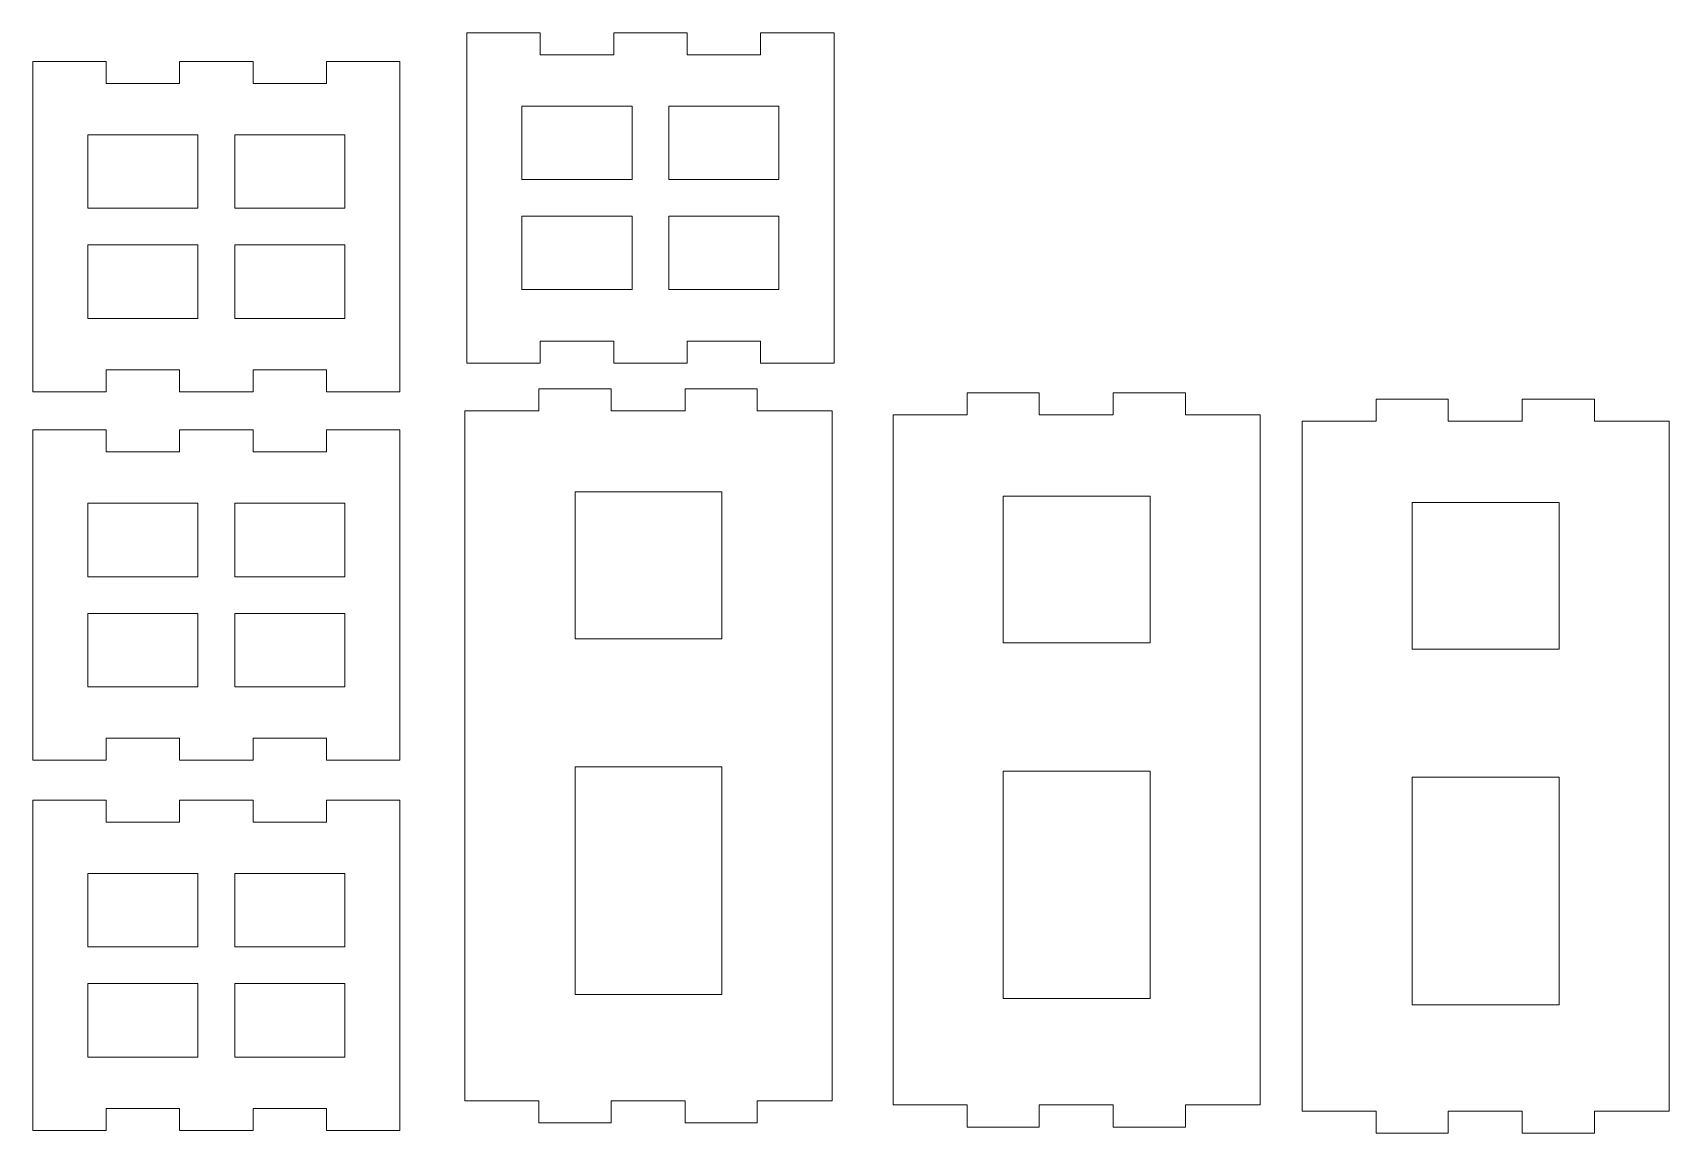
# Model space of a CAD drawing. Header units: millimetres. Extents: x 6 to 229, y 3 to 153.
import ezdxf

# ---------------------------------------------------------------- set-up
doc = ezdxf.new("R2010")
doc.units = ezdxf.units.MM

msp = doc.modelspace()

# ---------------------------------------------------------------- linework, layer by layer
at = {"color": 7, "linetype": 'Continuous', "lineweight": 15}
for p, q in [((64.91, 153.14), (64.91, 108.14)), ((74.91, 153.14), (64.91, 153.14)), ((74.91, 153.14), (74.91, 150.14)), ((84.91, 150.14), (84.91, 153.14)), ((94.91, 153.14), (84.91, 153.14)), ((94.91, 153.14), (94.91, 150.14)), ((104.91, 150.14), (104.91, 153.14)), ((114.91, 153.14), (104.91, 153.14)), ((114.91, 108.14), (114.91, 153.14)), ((74.91, 150.14), (84.91, 150.14)), ((94.91, 150.14), (104.91, 150.14)), ((5.8, 149.22), (5.8, 104.22)), ((15.8, 149.22), (5.8, 149.22)), ((15.8, 149.22), (15.8, 146.22)), ((25.8, 146.22), (25.8, 149.22)), ((35.8, 149.22), (25.8, 149.22)), ((35.8, 149.22), (35.8, 146.22)), ((45.8, 146.22), (45.8, 149.22)), ((55.8, 149.22), (45.8, 149.22)), ((55.8, 104.22), (55.8, 149.22)), ((15.8, 146.22), (25.8, 146.22)), ((35.8, 146.22), (45.8, 146.22)), ((87.41, 143.14), (72.41, 143.14)), ((72.41, 143.14), (72.41, 133.14)), ((87.41, 133.14), (87.41, 143.14)), ((107.41, 143.14), (92.41, 143.14)), ((92.41, 143.14), (92.41, 133.14)), ((107.41, 133.14), (107.41, 143.14)), ((28.3, 139.22), (13.3, 139.22)), ((13.3, 139.22), (13.3, 129.22)), ((28.3, 129.22), (28.3, 139.22)), ((48.3, 139.22), (33.3, 139.22)), ((33.3, 139.22), (33.3, 129.22)), ((48.3, 129.22), (48.3, 139.22)), ((72.41, 133.14), (87.41, 133.14)), ((92.41, 133.14), (107.41, 133.14)), ((13.3, 129.22), (28.3, 129.22)), ((33.3, 129.22), (48.3, 129.22)), ((87.41, 128.14), (72.41, 128.14)), ((72.41, 128.14), (72.41, 118.14)), ((87.41, 118.14), (87.41, 128.14)), ((107.41, 128.14), (92.41, 128.14)), ((92.41, 128.14), (92.41, 118.14)), ((107.41, 118.14), (107.41, 128.14)), ((28.3, 124.22), (13.3, 124.22)), ((13.3, 124.22), (13.3, 114.22)), ((28.3, 114.22), (28.3, 124.22)), ((48.3, 124.22), (33.3, 124.22)), ((33.3, 124.22), (33.3, 114.22)), ((48.3, 114.22), (48.3, 124.22)), ((72.41, 118.14), (87.41, 118.14)), ((92.41, 118.14), (107.41, 118.14)), ((13.3, 114.22), (28.3, 114.22)), ((33.3, 114.22), (48.3, 114.22)), ((84.91, 111.14), (74.91, 111.14)), ((74.91, 111.14), (74.91, 108.14)), ((84.91, 108.14), (84.91, 111.14)), ((104.91, 111.14), (94.91, 111.14)), ((94.91, 111.14), (94.91, 108.14)), ((104.91, 108.14), (104.91, 111.14)), ((25.8, 107.22), (15.8, 107.22)), ((15.8, 107.22), (15.8, 104.22)), ((25.8, 104.22), (25.8, 107.22)), ((45.8, 107.22), (35.8, 107.22)), ((35.8, 107.22), (35.8, 104.22)), ((45.8, 104.22), (45.8, 107.22)), ((64.91, 108.14), (74.91, 108.14)), ((84.91, 108.14), (94.91, 108.14)), ((104.91, 108.14), (114.91, 108.14)), ((5.8, 104.22), (15.8, 104.22)), ((25.8, 104.22), (35.8, 104.22)), ((45.8, 104.22), (55.8, 104.22)), ((74.72, 101.63), (74.72, 104.63)), ((84.55, 104.63), (74.72, 104.63)), ((84.55, 104.63), (84.55, 101.63)), ((94.62, 101.63), (94.62, 104.63)), ((104.45, 104.63), (94.62, 104.63)), ((104.45, 104.63), (104.45, 101.63)), ((133.03, 101.06), (133.03, 104.06)), ((142.86, 104.06), (133.03, 104.06)), ((142.86, 104.06), (142.86, 101.06)), ((152.93, 101.06), (152.93, 104.06)), ((162.76, 104.06), (152.93, 104.06)), ((162.76, 104.06), (162.76, 101.06)), ((188.72, 100.21), (188.72, 103.21)), ((198.55, 103.21), (188.72, 103.21)), ((198.55, 103.21), (198.55, 100.21)), ((208.62, 100.21), (208.62, 103.21)), ((218.45, 103.21), (208.62, 103.21)), ((218.45, 103.21), (218.45, 100.21)), ((64.65, 101.63), (74.72, 101.63)), ((64.65, 101.63), (64.65, 7.63)), ((84.55, 101.63), (94.62, 101.63)), ((104.45, 101.63), (114.65, 101.63)), ((114.65, 7.63), (114.65, 101.63)), ((122.96, 101.06), (133.03, 101.06)), ((122.96, 101.06), (122.96, 7.06)), ((142.86, 101.06), (152.93, 101.06)), ((162.76, 101.06), (172.96, 101.06)), ((172.96, 7.06), (172.96, 101.06)), ((5.8, 99.03), (5.8, 54.03)), ((15.8, 99.03), (5.8, 99.03)), ((15.8, 99.03), (15.8, 96.03)), ((25.8, 96.03), (25.8, 99.03)), ((35.8, 99.03), (25.8, 99.03)), ((35.8, 99.03), (35.8, 96.03)), ((45.8, 96.03), (45.8, 99.03)), ((55.8, 99.03), (45.8, 99.03)), ((55.8, 54.03), (55.8, 99.03)), ((178.65, 100.21), (188.72, 100.21)), ((178.65, 100.21), (178.65, 6.21)), ((198.55, 100.21), (208.62, 100.21)), ((218.45, 100.21), (228.65, 100.21)), ((228.65, 6.21), (228.65, 100.21)), ((15.8, 96.03), (25.8, 96.03)), ((35.8, 96.03), (45.8, 96.03)), ((99.65, 90.58), (79.65, 90.58)), ((79.65, 90.58), (79.65, 70.58)), ((99.65, 70.58), (99.65, 90.58)), ((157.96, 90.02), (137.96, 90.02)), ((137.96, 90.02), (137.96, 70.02)), ((157.96, 70.02), (157.96, 90.02)), ((213.65, 89.16), (193.65, 89.16)), ((193.65, 89.16), (193.65, 69.16)), ((213.65, 69.16), (213.65, 89.16)), ((28.3, 89.03), (13.3, 89.03)), ((13.3, 89.03), (13.3, 79.03)), ((28.3, 79.03), (28.3, 89.03)), ((48.3, 89.03), (33.3, 89.03)), ((33.3, 89.03), (33.3, 79.03)), ((48.3, 79.03), (48.3, 89.03)), ((13.3, 79.03), (28.3, 79.03)), ((33.3, 79.03), (48.3, 79.03)), ((28.3, 74.03), (13.3, 74.03)), ((13.3, 74.03), (13.3, 64.03)), ((28.3, 64.03), (28.3, 74.03)), ((48.3, 74.03), (33.3, 74.03)), ((33.3, 74.03), (33.3, 64.03)), ((48.3, 64.03), (48.3, 74.03)), ((79.65, 70.58), (99.65, 70.58)), ((137.96, 70.02), (157.96, 70.02)), ((193.65, 69.16), (213.65, 69.16)), ((13.3, 64.03), (28.3, 64.03)), ((33.3, 64.03), (48.3, 64.03)), ((25.8, 57.03), (15.8, 57.03)), ((15.8, 57.03), (15.8, 54.03)), ((25.8, 54.03), (25.8, 57.03)), ((45.8, 57.03), (35.8, 57.03)), ((35.8, 57.03), (35.8, 54.03)), ((45.8, 54.03), (45.8, 57.03)), ((5.8, 54.03), (15.8, 54.03)), ((25.8, 54.03), (35.8, 54.03)), ((45.8, 54.03), (55.8, 54.03)), ((79.65, 53.12), (79.65, 22.12)), ((99.65, 53.12), (79.65, 53.12)), ((99.65, 22.12), (99.65, 53.12)), ((137.96, 52.55), (137.96, 21.55)), ((157.96, 52.55), (137.96, 52.55)), ((157.96, 21.55), (157.96, 52.55)), ((193.65, 51.7), (193.65, 20.7)), ((213.65, 51.7), (193.65, 51.7)), ((213.65, 20.7), (213.65, 51.7)), ((5.8, 48.59), (5.8, 3.59)), ((15.8, 48.59), (5.8, 48.59)), ((15.8, 48.59), (15.8, 45.59)), ((25.8, 45.59), (25.8, 48.59)), ((35.8, 48.59), (25.8, 48.59)), ((35.8, 48.59), (35.8, 45.59)), ((45.8, 45.59), (45.8, 48.59)), ((55.8, 48.59), (45.8, 48.59)), ((55.8, 3.59), (55.8, 48.59)), ((15.8, 45.59), (25.8, 45.59)), ((35.8, 45.59), (45.8, 45.59)), ((28.3, 38.59), (13.3, 38.59)), ((13.3, 38.59), (13.3, 28.59)), ((28.3, 28.59), (28.3, 38.59)), ((48.3, 38.59), (33.3, 38.59)), ((33.3, 38.59), (33.3, 28.59)), ((48.3, 28.59), (48.3, 38.59)), ((13.3, 28.59), (28.3, 28.59)), ((33.3, 28.59), (48.3, 28.59)), ((28.3, 23.59), (13.3, 23.59)), ((13.3, 23.59), (13.3, 13.59)), ((28.3, 13.59), (28.3, 23.59)), ((48.3, 23.59), (33.3, 23.59)), ((33.3, 23.59), (33.3, 13.59)), ((48.3, 13.59), (48.3, 23.59)), ((79.65, 22.12), (99.65, 22.12)), ((137.96, 21.55), (157.96, 21.55)), ((193.65, 20.7), (213.65, 20.7)), ((13.3, 13.59), (28.3, 13.59)), ((33.3, 13.59), (48.3, 13.59)), ((74.72, 7.63), (64.65, 7.63)), ((74.72, 4.63), (74.72, 7.63)), ((94.62, 7.63), (84.55, 7.63)), ((84.55, 7.63), (84.55, 4.63)), ((94.62, 4.63), (94.62, 7.63)), ((104.45, 7.63), (104.45, 4.63)), ((114.65, 7.63), (104.45, 7.63)), ((133.03, 7.06), (122.96, 7.06)), ((133.03, 4.06), (133.03, 7.06)), ((152.93, 7.06), (142.86, 7.06)), ((142.86, 7.06), (142.86, 4.06)), ((152.93, 4.06), (152.93, 7.06)), ((162.76, 7.06), (162.76, 4.06)), ((172.96, 7.06), (162.76, 7.06)), ((25.8, 6.59), (15.8, 6.59)), ((15.8, 6.59), (15.8, 3.59)), ((25.8, 3.59), (25.8, 6.59)), ((45.8, 6.59), (35.8, 6.59)), ((35.8, 6.59), (35.8, 3.59)), ((45.8, 3.59), (45.8, 6.59)), ((74.72, 4.63), (84.55, 4.63)), ((94.62, 4.63), (104.45, 4.63)), ((188.72, 6.21), (178.65, 6.21)), ((188.72, 3.21), (188.72, 6.21)), ((208.62, 6.21), (198.55, 6.21)), ((198.55, 6.21), (198.55, 3.21)), ((208.62, 3.21), (208.62, 6.21)), ((218.45, 6.21), (218.45, 3.21)), ((228.65, 6.21), (218.45, 6.21)), ((5.8, 3.59), (15.8, 3.59)), ((25.8, 3.59), (35.8, 3.59)), ((45.8, 3.59), (55.8, 3.59)), ((133.03, 4.06), (142.86, 4.06)), ((152.93, 4.06), (162.76, 4.06)), ((188.72, 3.21), (198.55, 3.21)), ((208.62, 3.21), (218.45, 3.21))]:
    msp.add_line(p, q, dxfattribs=at)

doc.saveas('drawing.dxf')
